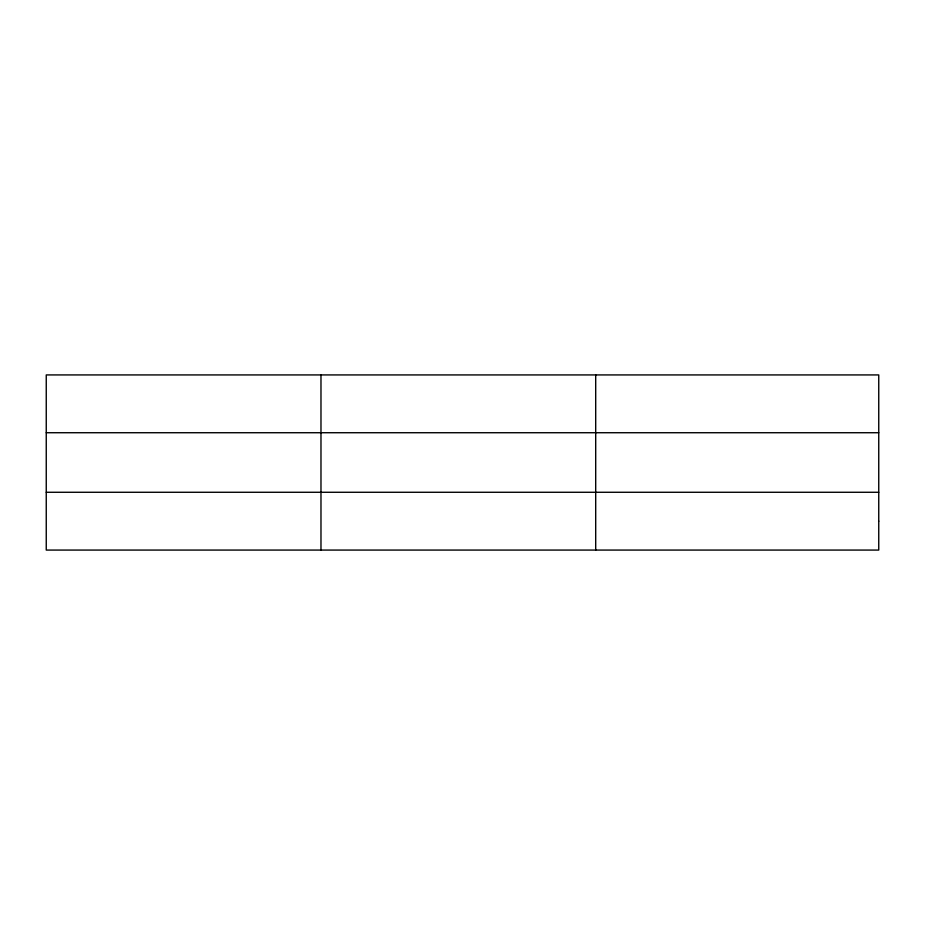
<?xml version="1.0" encoding="UTF-8"?>
<svg xmlns="http://www.w3.org/2000/svg" width="925" height="925" viewBox="0 0 925 925"><rect width="100%" height="100%" fill="white"/><g stroke="black" fill="none" stroke-linecap="round" stroke-linejoin="round"><path stroke-width="1.39" d="M320.975 374.926L320.975 550.074M595.7 374.926L595.7 550.074M46.25 432.727L878.75 432.727M46.25 492.273L878.75 492.273M878.75 521.168L878.75 550.074L46.25 550.074L46.25 374.926L878.75 374.926L878.75 521.168"/></g></svg>
